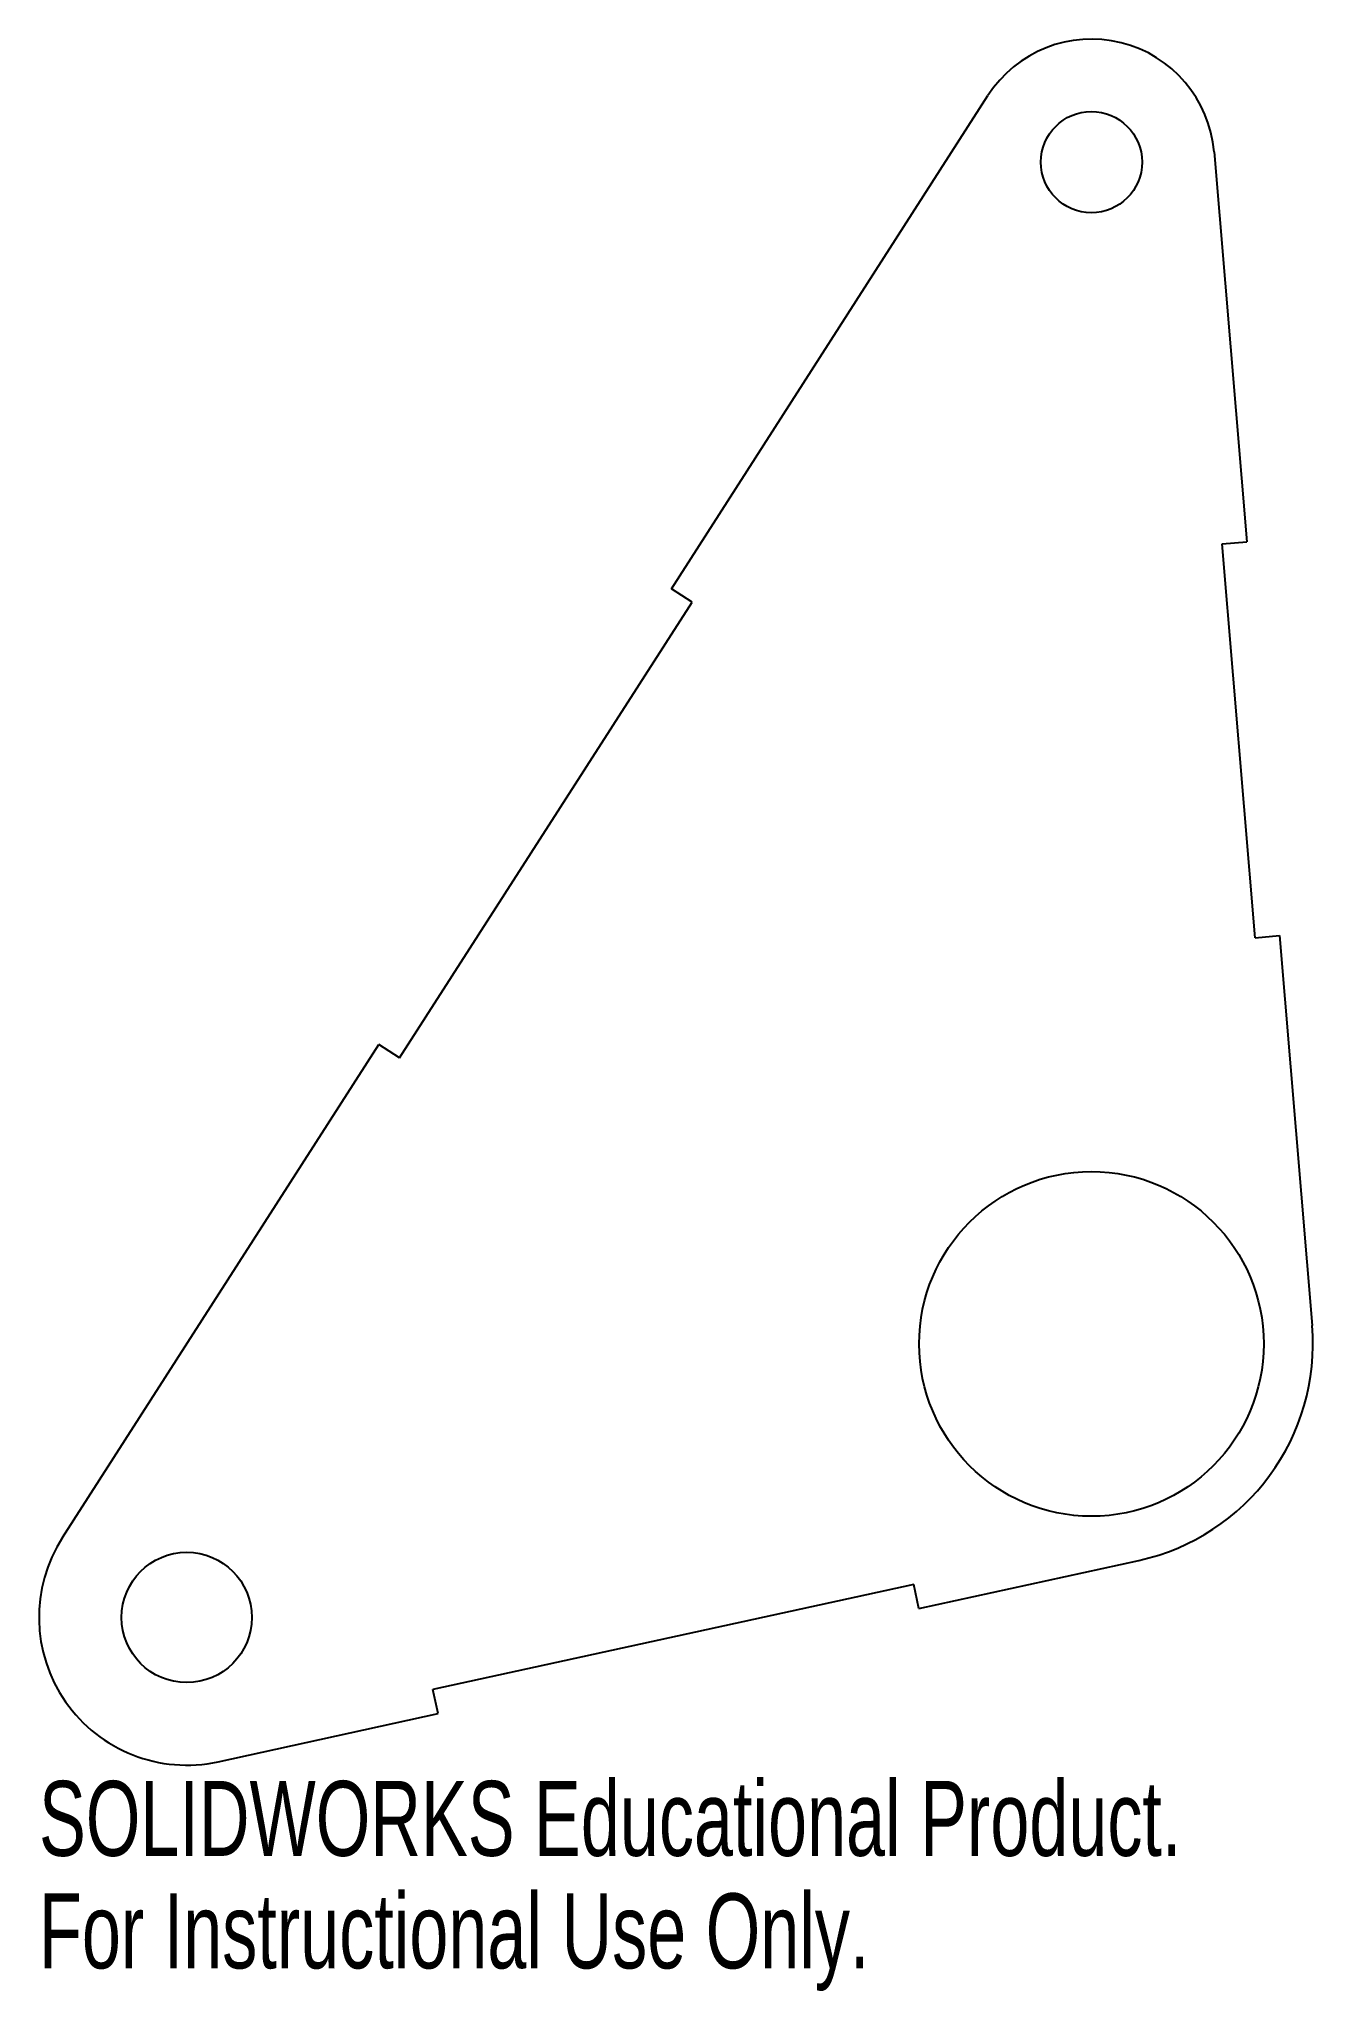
# Model space of a CAD drawing. Header units: inches. Extents: x -2.67 to 0.56, y -1.64 to 3.31.
import ezdxf

# ---------------------------------------------------------------- set-up
doc = ezdxf.new("R2010")
doc.units = ezdxf.units.IN
doc.header["$MEASUREMENT"] = 0
doc.styles.add('SLDTEXTSTYLE0', font='TXT', dxfattribs={"width": 0.7})

msp = doc.modelspace()

# ---------------------------------------------------------------- linework, layer by layer
at = {"color": 7, "linetype": 'Continuous', "lineweight": 25}
for p, q in [((-1.0666, 1.9171), (-0.263, 3.1688)), ((0.3114, 3.026), (0.3942, 2.0365)), ((0.3319, 2.0312), (0.3942, 2.0365)), ((0.4155, 1.0312), (0.3319, 2.0312)), ((-1.7568, 0.7263), (-1.014, 1.8833)), ((-1.014, 1.8833), (-1.0666, 1.9171)), ((0.4155, 1.0312), (0.4778, 1.0365)), ((0.4778, 1.0365), (0.5605, 0.0469)), ((-2.6129, -0.4917), (-1.8094, 0.76)), ((-1.7568, 0.7263), (-1.8094, 0.76)), ((-0.438, -0.6716), (0.1202, -0.5495)), ((-0.4513, -0.6105), (-1.6725, -0.8775)), ((-0.438, -0.6716), (-0.4513, -0.6105)), ((-1.6591, -0.9386), (-1.6725, -0.8775)), ((-2.2173, -1.0606), (-1.6591, -0.9386))]:
    msp.add_line(p, q, dxfattribs=at)
for centre, radius in [((0, 3), 0.1285), ((0, 0), 0.4375), ((-2.2974, -0.6943), 0.1654)]:
    msp.add_circle(centre, radius, dxfattribs=at)
for centre, radius, start, end in [((0, 3), 0.3125, 4.7802, 147.3005), ((0, 0), 0.5625, 282.3346, 4.7802), ((-2.2974, -0.6943), 0.375, 147.3005, 282.3346)]:
    msp.add_arc(centre, radius, start, end, dxfattribs=at)

# ---------------------------------------------------------------- texts
at = {"color": 7, "linetype": 'Continuous', "char_height": 0.1903, "attachment_point": 1, "style": 'SLDTEXTSTYLE0'}
for s, insert in [('SOLIDWORKS Educational Product.', (-2.6724, -1.1094)), ('For Instructional Use Only.', (-2.6724, -1.3949))]:
    msp.add_mtext(s, dxfattribs=dict(at, insert=insert))

doc.saveas('drawing.dxf')
